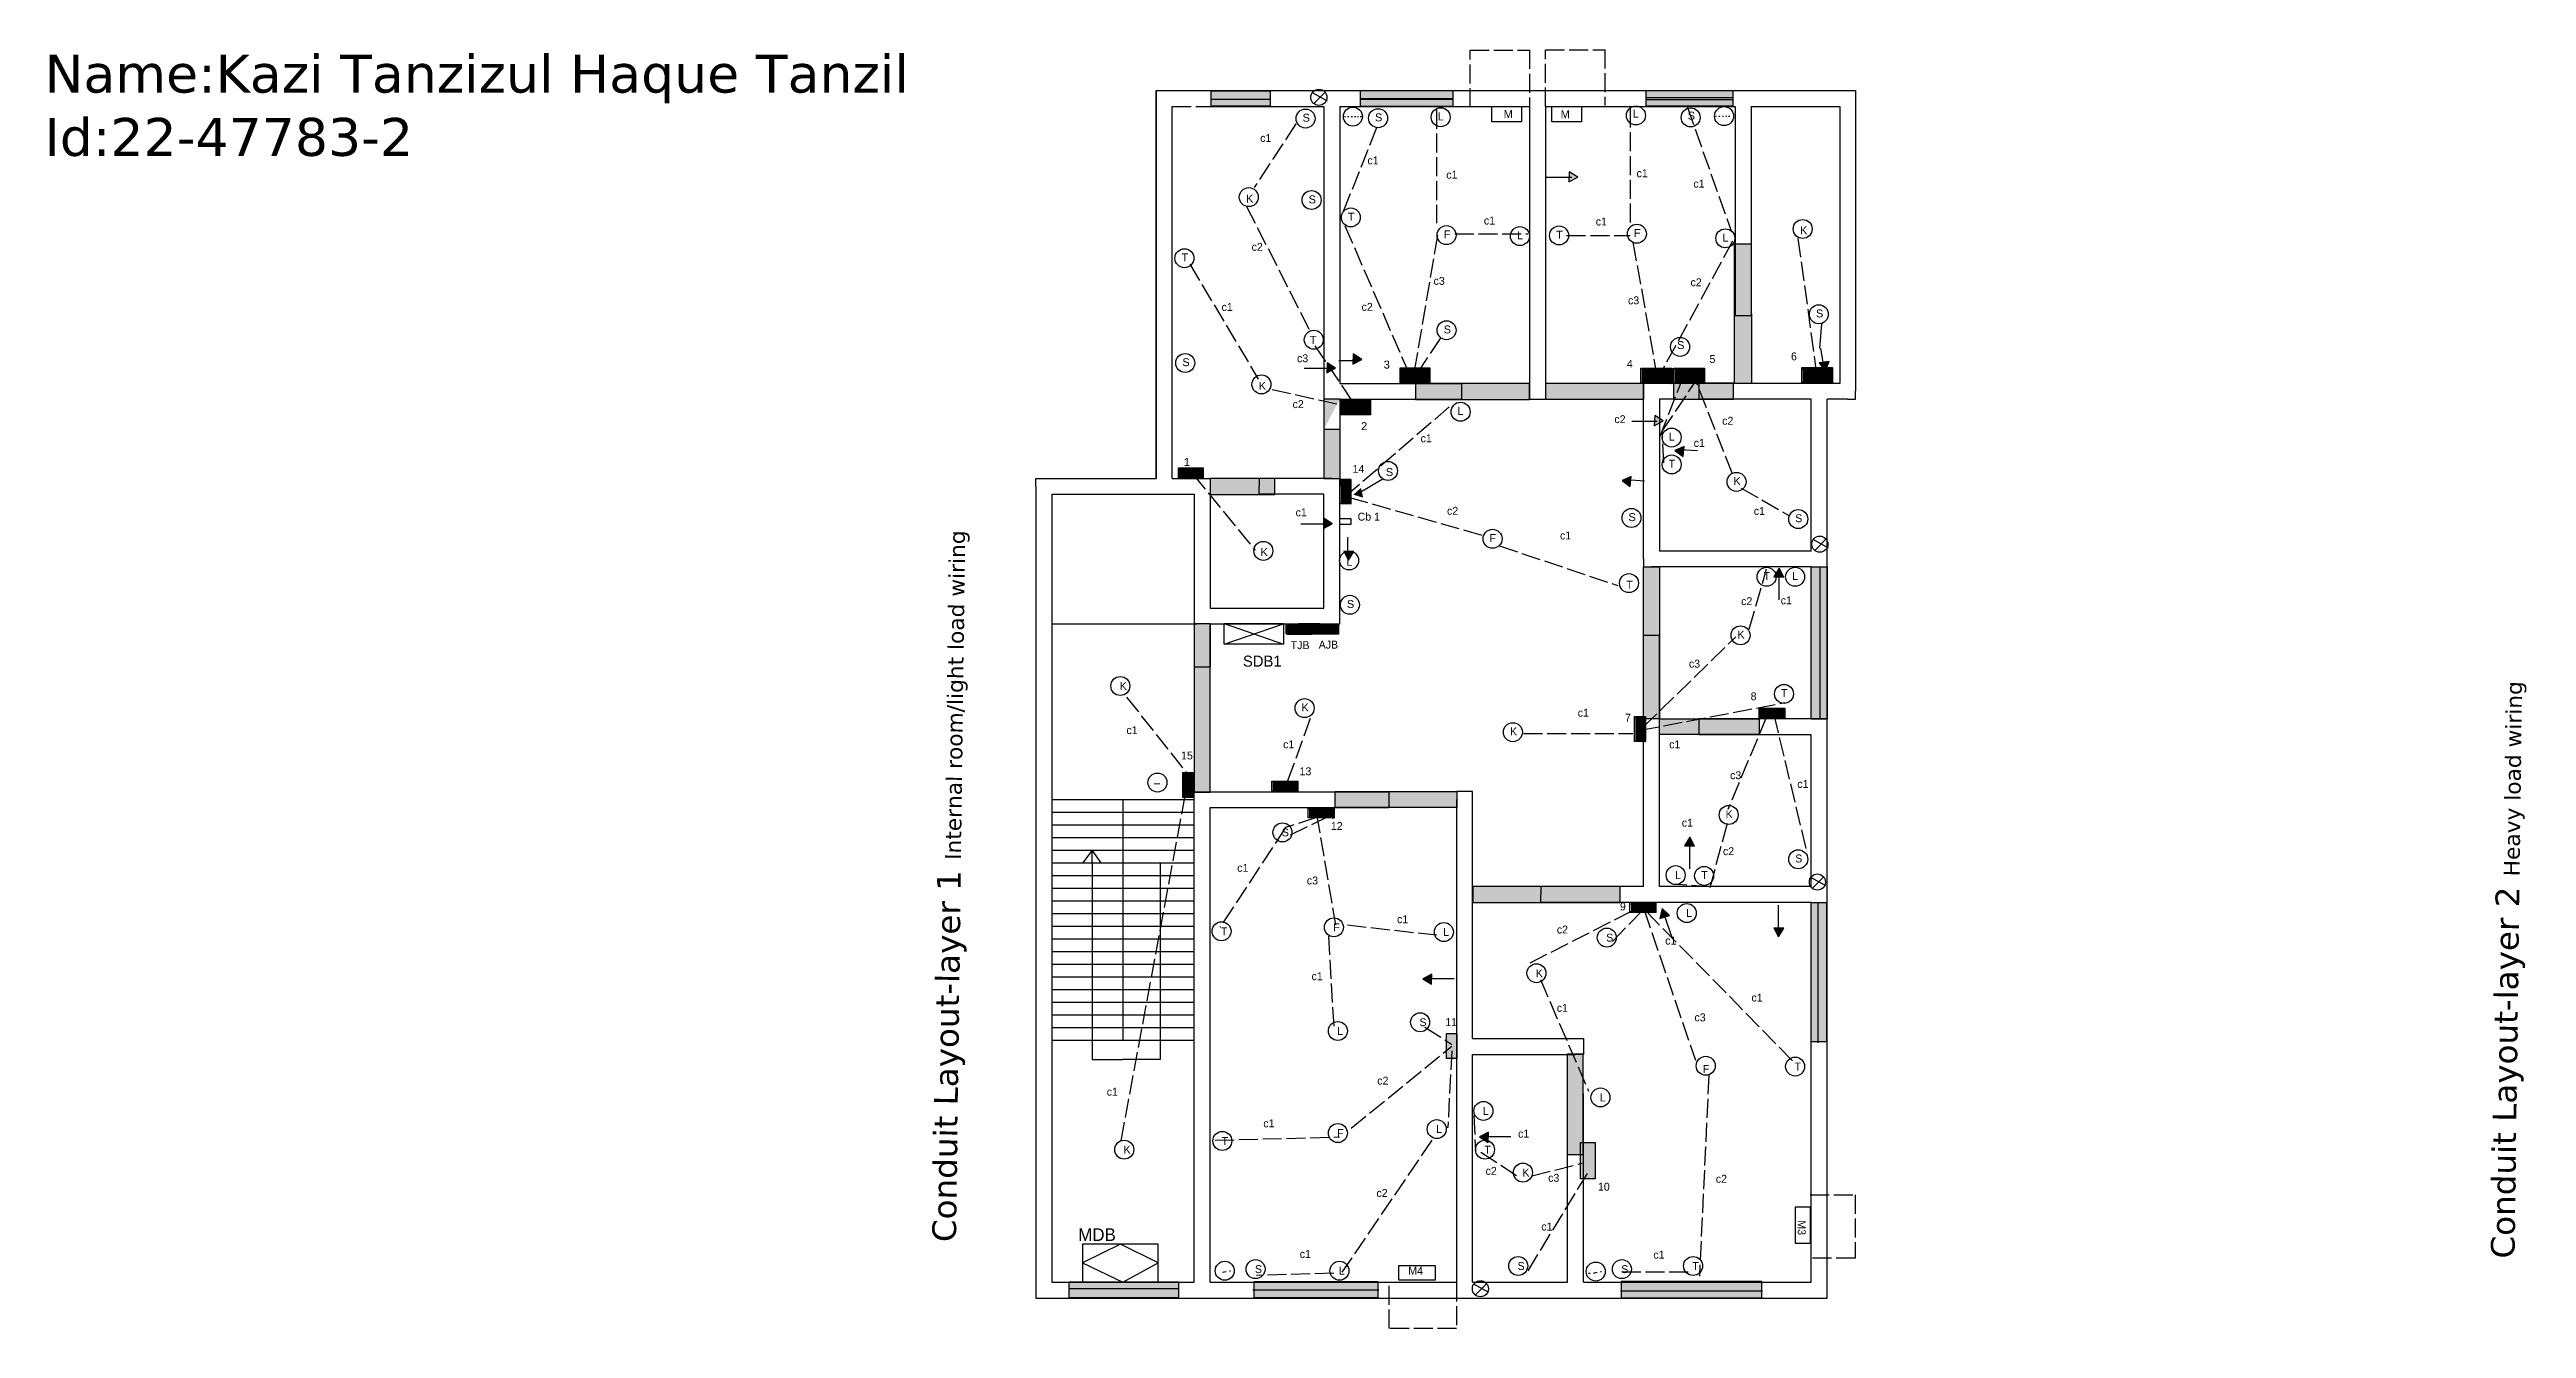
# Model space of a CAD drawing. Header units: inches. Extents: x -18 to 3128, y -1235 to 849.
# Drawn here: x -18 to 1548, y 10 to 818 of the extents above; entities that cross this region are included whole.
import ezdxf

# ---------------------------------------------------------------- set-up
doc = ezdxf.new("R2010")
doc.units = ezdxf.units.IN
doc.linetypes.add('ACAD_ISO02W100', pattern=[15, 12, -3])
doc.linetypes.add('ACAD_ISO03W100', pattern=[30, 12, -18])
pattern_1 = [(45, (-627.19141, -140.58257), (-0.088388348, 0.088388348), [])]

msp = doc.modelspace()

# ---------------------------------------------------------------- hatches: boundary and pattern name
for color, points in [(103, [(716.3, 792), (753.5, 792), (753.5, 782.2), (716.3, 782.2)]), (55, [(989.5, 607.1), (927.6, 607.1), (927.6, 597.1), (989.5, 597.1)]), (103, [(1095.5, 491.1), (1105.5, 491.1), (1105.5, 395.1), (1095.5, 395.1)]), (103, [(1095.5, 279.1), (1105.2, 279.1), (1105.2, 191), (1095.5, 191)]), (55, [(951.4, 183.2), (941.3, 183.2), (941.3, 119.8), (951.4, 119.8)]), (103, [(626.5, 39.4), (695.6, 39.4), (695.6, 29.2), (626.5, 29.2)]), (103, [(743.5, 39.5), (821.5, 39.5), (821.5, 29.2), (743.5, 29.2)]), (103, [(1064.2, 39.6), (975.4, 39.6), (975.4, 29.2), (1064.2, 29.2)])]:
    msp.add_hatch(color=color).paths.add_polyline_path(points)
h = msp.add_hatch(color=103)
h.paths.add_polyline_path([(810.6, 792.1), (869, 792.1), (869, 782), (810.6, 782)])
edge = h.paths.add_edge_path()
edge.add_line((810.5, 787.1), (869, 787.1))
h = msp.add_hatch(color=103)
h.paths.add_polyline_path([(991.2, 792.1), (1045.9, 792.1), (1045.9, 782.2), (991.2, 782.2)])
edge = h.paths.add_edge_path(flags=17)
edge.add_line((991.2, 787.7), (1045.9, 787.7))
at = {"linetype": 'ACAD_ISO02W100'}
h = msp.add_hatch(color=7, dxfattribs=at)
h.paths.add_polyline_path([(942.3, 734.5), (948, 737.4), (942.6, 740.9)])
h.paths.add_polyline_path([(996.3, 580.4), (1001.9, 583.4), (996.6, 586.8)])
h = msp.add_hatch(color=55)
h.paths.add_polyline_path([(1047.1, 695.3), (1057.5, 695.3), (1057.8, 607.2), (1047.1, 607.1)])
edge = h.paths.add_edge_path(flags=16)
edge.add_line((1047.5, 650.1), (1057.5, 650.1))
h = msp.add_hatch(dxfattribs=at)
h.set_pattern_fill('ANSI31', color=252, style=0)
h.set_pattern_definition([(45, (-626.33352, -140.58257), (-0.088388348, 0.088388348), [])])
h.paths.add_polyline_path([(988.6, 616.8), (1007.5, 616.8), (1007.5, 607.1), (988.6, 607.1)])
h.paths.add_polyline_path([(1009.3, 616.8), (1028.2, 616.8), (1028.2, 607.1), (1009.3, 607.1)])
h.paths.add_polyline_path([(1090.3, 617.1), (1109.2, 617.1), (1109.2, 607.5), (1090.3, 607.5)])
h.paths.add_polyline_path([(764.6, 455.1), (780.3, 455.1), (780.3, 448.8), (764.6, 448.8)])
h.paths.add_polyline_path([(804.7, 546.7), (804.7, 531), (798.4, 531), (798.4, 546.7)])
h.paths.add_polyline_path([(990.9, 396.6), (990.9, 380.8), (984.6, 380.8), (984.6, 396.6)])
h.paths.add_polyline_path([(1063.3, 401.9), (1079.1, 401.9), (1079.1, 395.5), (1063.3, 395.5)])
h.paths.add_polyline_path([(981.8, 279.1), (997.5, 279.1), (997.5, 272.8), (981.8, 272.8)])
h.paths.add_polyline_path([(778.3, 338.9), (794.1, 338.9), (794.1, 332.5), (778.3, 332.5)])
h.paths.add_polyline_path([(755.4, 355.8), (771.2, 355.8), (771.2, 349.4), (755.4, 349.4)])
at = {"linetype": 'ByBlock'}
for points in [[(789.3, 613.8), (794.9, 616.8), (789.6, 620.2)], [(805.7, 619.3), (811.4, 622.2), (806, 625.7)], [(1100.5, 620.2), (1104.3, 615.1), (1106.8, 621)], [(1015.1, 567.3), (1009.3, 564.7), (1014.5, 560.9)], [(981.7, 548.3), (975.9, 545.7), (981, 541.9)], [(800, 501.2), (803, 495.5), (806.4, 500.9)]]:
    msp.add_hatch(color=7, dxfattribs=at).paths.add_polyline_path(points)
at = {"linetype": 'ACAD_ISO02W100'}
h = msp.add_hatch(dxfattribs=at)
h.set_pattern_fill('ANSI31', color=252, style=0)
h.set_pattern_definition(pattern_1)
h.paths.add_polyline_path([(835.6, 617), (854.5, 617), (854.5, 607.3), (835.6, 607.3)])
h = msp.add_hatch(color=55)
h.paths.add_polyline_path([(797.7, 597.1), (787.5, 597.1), (787.5, 547), (797.7, 547)])
edge = h.paths.add_edge_path()
edge.add_line((797.5, 597.1), (797.5, 578.1))
edge.add_line((787.5, 578.1), (797.5, 578.1))
h = msp.add_hatch(dxfattribs=at)
h.set_pattern_fill('ANSI31', color=252, style=0)
h.set_pattern_definition(pattern_1)
h.paths.add_polyline_path([(798.2, 596.9), (817, 596.9), (817, 587.3), (798.2, 587.3)])
h = msp.add_hatch(color=55)
h.paths.add_polyline_path([(917.5, 607.1), (845.3, 607.1), (845.3, 596.9), (917.5, 596.9)])
edge = h.paths.add_edge_path(flags=16)
edge.add_line((874.5, 607.1), (874.5, 597.1))
h = msp.add_hatch(color=55)
h.paths.add_polyline_path([(1046.3, 607.2), (1008.5, 607.2), (1008.5, 597.1), (1046.3, 597.1)])
edge = h.paths.add_edge_path(flags=16)
edge.add_line((1024.5, 607.1), (1024.5, 597.1))
h = msp.add_hatch(dxfattribs=at)
h.set_pattern_fill('ANSI31', color=252, style=0)
h.set_pattern_definition(pattern_1)
h.paths.add_polyline_path([(695.5, 553.7), (711.2, 553.7), (711.2, 547.3), (695.5, 547.3)])
h.paths.add_polyline_path([(697.7, 561.1), (702, 561.1), (702, 553.6), (697.7, 553.6)], flags=9)
h = msp.add_hatch(color=55)
h.paths.add_polyline_path([(756.5, 547.1), (715.6, 547.1), (715.6, 536.9), (756.5, 536.9)])
edge = h.paths.add_edge_path(flags=16)
edge.add_line((746.5, 537.1), (746.5, 542.1))
edge.add_line((746.5, 547.1), (746.5, 542.1))
for color, points in [(7, [(810.9, 541.1), (806.2, 536.8), (812.3, 534.9)]), (7, [(787.2, 515.5), (792.8, 518.4), (787.5, 521.9)]), (7, [(1078.2, 484.6), (1075.2, 490.3), (1071.8, 484.9)]), (57, [(764.3, 454.8), (780.1, 454.8), (780.1, 448.4), (764.3, 448.4)]), (252, [(704.7, 361.2), (704.7, 345.4), (698.3, 345.4), (698.3, 361.2)]), (7, [(1021.7, 314.6), (1018.7, 320.3), (1015.3, 314.9)]), (7, [(1005.9, 270.8), (1001.3, 275.2), (999.8, 269)]), (7, [(1071.8, 263.1), (1074.8, 257.4), (1078.2, 262.8)]), (7, [(855.7, 233.8), (850.1, 230.9), (855.4, 227.5)]), (7, [(891.5, 133.9), (885.8, 131), (891.2, 127.5)])]:
    msp.add_hatch(color=color, dxfattribs=at).paths.add_polyline_path(points)
h = msp.add_hatch(color=55)
h.paths.add_polyline_path([(989.5, 491.1), (999.5, 491.1), (999.5, 395.1), (989.5, 395.1)])
edge = h.paths.add_edge_path(flags=17)
edge.add_line((989.5, 448.1), (999.5, 448.1))
h = msp.add_hatch(color=55)
h.paths.add_polyline_path([(715.5, 455.1), (705.5, 455.1), (705.5, 348.9), (715.5, 348.9)])
edge = h.paths.add_edge_path()
edge.add_line((705.5, 428.1), (715.5, 428.1))
h = msp.add_hatch(dxfattribs=at)
h.set_pattern_fill('ANSI31', color=141, style=0)
h.set_pattern_definition(pattern_1)
h.paths.add_polyline_path([(781, 455.1), (796.7, 455.1), (796.7, 448.7), (781, 448.7)])
h = msp.add_hatch(color=55)
h.paths.add_polyline_path([(999.5, 395.1), (1062.5, 395.1), (1062.5, 385.3), (999.5, 385.3)])
edge = h.paths.add_edge_path()
edge.add_line((1024.5, 395.1), (1024.5, 385.1))
h = msp.add_hatch(color=55)
h.paths.add_polyline_path([(794.6, 349.2), (871.5, 349.2), (871.5, 339.1), (794.6, 339.1)])
edge = h.paths.add_edge_path(flags=16)
edge.add_line((828.5, 349.1), (828.5, 339.1))
h = msp.add_hatch(color=55)
h.paths.add_polyline_path([(974.7, 289.2), (881.7, 289.2), (881.7, 279.1), (974.7, 279.1)])
edge = h.paths.add_edge_path()
edge.add_line((924.5, 279.1), (924.5, 284.1))
edge.add_line((924.5, 289.1), (924.5, 284.1))
h = msp.add_hatch(color=252, dxfattribs=at)
h.paths.add_polyline_path([(958.9, 127.4), (958.9, 104.4), (949.6, 104.4), (949.6, 127.4)])
h.paths.add_polyline_path([(871.4, 196.3), (871.4, 180.5), (865, 180.5), (865, 196.3)])

# ---------------------------------------------------------------- linework, layer by layer
for p, q in [((879.9, 781.7), (879.9, 817.6)), ((879.9, 817.6), (917.4, 817.6)), ((917.4, 817.6), (917.4, 817.8)), ((917.4, 817.8), (917.4, 782.4)), ((927.5, 782), (927.5, 817.9)), ((927.5, 817.9), (965, 817.9)), ((965, 817.9), (965, 818.1)), ((965, 818.1), (965, 782.7)), ((691.5, 782.1), (710.5, 782.1)), ((769.8, 771.1), (743.5, 730.9)), ((820.8, 768.7), (798.9, 713.6)), ((858.6, 780), (858.6, 708.3)), ((981, 780.8), (981, 708.3)), ((1017, 782), (1045.2, 702.9)), ((738.6, 719), (778.3, 640.9)), ((800.8, 706.7), (841.5, 612.8)), ((859.3, 700.6), (843.9, 610.6)), ((870.2, 701.7), (916.3, 701.7)), ((940.9, 700.5), (981, 700.5)), ((982.8, 696.3), (997.8, 613)), ((1045.8, 696.9), (999, 611.2)), ((1087.1, 698.7), (1098.5, 616)), ((702.7, 682.5), (746, 609.8)), ((861.3, 636.1), (845.4, 612)), ((754.7, 603.2), (807, 591.8)), ((999.8, 573.4), (1014.3, 610.4)), ((866.7, 592.2), (801.8, 536.2)), ((807, 591.8), (807, 591.8)), ((704.8, 549.6), (744.1, 501.7)), ((803.6, 535.1), (889.3, 510.7)), ((898.4, 504.4), (973.3, 479.4)), ((778.8, 395.4), (763.3, 352.4)), ((913.7, 385.9), (982.8, 385.9))]:
    msp.add_line(p, q, dxfattribs=at)
for p, q in [((681.5, 787.1), (681.5, 792.1)), ((681.5, 792.1), (686.5, 792.1)), ((681.5, 792.1), (681.5, 547.1)), ((681.5, 547.1), (681.5, 787.1)), ((681.5, 787.1), (681.5, 547.1)), ((686.5, 792.1), (710.5, 792.1)), ((710.5, 792.1), (792.5, 792.1)), ((780, 791), (789.5, 785.7)), ((781.1, 784), (788.1, 791)), ((792.5, 792.1), (922.5, 792.1)), ((922.5, 792.1), (1052.5, 792.1)), ((1052.5, 792.1), (1118.5, 792.1)), ((1118.5, 792.1), (1123.5, 792.1)), ((1123.5, 792.1), (1123.5, 787.1)), ((1123.5, 787.1), (1123.5, 602.1)), ((691.5, 547.1), (691.5, 782.1)), ((698.5, 782.1), (701, 782.1)), ((701, 782.1), (701, 782.1)), ((701, 782.1), (702.6, 782.1)), ((710.5, 782.1), (787.5, 782.1)), ((787.5, 782.1), (787.5, 602.1)), ((797.5, 782.1), (917.5, 782.1)), ((797.5, 782.1), (797.5, 607.1)), ((917.5, 782.1), (917.5, 602.1)), ((927.5, 782.1), (1047.5, 782.1)), ((927.5, 782.1), (927.5, 602.1)), ((1047.5, 782.1), (1047.5, 650.1)), ((1057.5, 782.1), (1113.5, 782.1)), ((1057.5, 782.1), (1057.5, 650.1)), ((1113.5, 782.1), (1113.5, 607.1)), ((1047.5, 650.1), (1057.5, 650.1)), ((1100.9, 629.2), (1102.1, 644.8)), ((787.5, 602.1), (787.5, 578.1)), ((797.5, 607.1), (874.5, 607.1)), ((797.5, 597.1), (797.5, 578.1)), ((797.5, 597.1), (874.5, 597.1)), ((874.5, 607.1), (874.5, 597.1)), ((917.5, 602.1), (917.5, 597.1)), ((917.5, 597.1), (927.6, 597.1)), ((927.5, 602.1), (927.5, 597.1)), ((1008.7, 607.1), (989.5, 607.1)), ((989.5, 607.1), (989.5, 597.1)), ((989.5, 496.1), (989.5, 597.1)), ((1008.7, 597.1), (999.5, 597.1)), ((999.5, 597.1), (999.5, 501.1)), ((1008.7, 597.1), (1008.7, 607.1)), ((1100.5, 607.1), (1024.5, 607.1)), ((1024.5, 607.1), (1024.5, 597.1)), ((1095.5, 597.1), (1024.5, 597.1)), ((1095.5, 501.1), (1095.5, 597.1)), ((1113.5, 607.1), (1100.5, 607.1)), ((1105.5, 496.1), (1105.5, 597.1)), ((1118.5, 597.1), (1105.5, 597.1)), ((1118.5, 597.1), (1123.5, 597.1)), ((1123.5, 597.1), (1123.5, 602.1)), ((787.5, 578.1), (797.5, 578.1)), ((605.5, 542.1), (605.5, 547.1)), ((605.5, 547.1), (610.5, 547.1)), ((605.5, 542.1), (605.5, 460.1)), ((610.5, 547.1), (681.5, 547.1)), ((615.5, 537.1), (615.5, 460.1)), ((615.5, 537.1), (686.5, 537.1)), ((686.5, 537.1), (705.5, 537.1)), ((691.5, 547.1), (710.5, 547.1)), ((705.5, 537.1), (705.5, 460.1)), ((710.5, 547.1), (715.5, 547.1)), ((715.5, 547.1), (715.5, 542.1)), ((715.5, 542.1), (715.5, 465.1)), ((792.5, 547.1), (746.5, 547.1)), ((746.5, 547.1), (746.5, 542.1)), ((746.5, 537.1), (746.5, 542.1)), ((787.5, 537.1), (746.5, 537.1)), ((787.5, 465.1), (787.5, 537.1)), ((792.5, 547.1), (797.5, 547.1)), ((797.5, 547.1), (797.5, 542.1)), ((797.5, 460.1), (797.5, 542.1)), ((1095.5, 501.1), (999.5, 501.1)), ((1096.6, 508.6), (1106.1, 503.3)), ((1097.7, 501.6), (1104.7, 508.6)), ((989.5, 496.1), (989.5, 491.1)), ((989.5, 491.1), (994.5, 491.1)), ((1095.5, 491.1), (994.5, 491.1)), ((1095.5, 395.1), (1095.5, 491.1)), ((1095.5, 491.1), (1105.5, 491.1)), ((1105.5, 390.1), (1105.5, 496.1)), ((605.5, 460.1), (605.5, 344.1)), ((615.5, 460.1), (615.5, 344.1)), ((705.5, 460.1), (705.5, 428.1)), ((715.5, 465.1), (787.5, 465.1)), ((715.5, 455.1), (715.5, 428.1)), ((715.5, 455.1), (792.5, 455.1)), ((724.5, 455.3), (761.9, 442.3)), ((724.5, 442.3), (761.9, 455.1)), ((792.5, 455.1), (797.5, 455.1)), ((797.5, 455.1), (797.5, 460.1)), ((989.5, 289.1), (989.5, 448.1)), ((989.5, 448.1), (999.5, 448.1)), ((999.5, 289.1), (999.5, 448.1)), ((705.5, 428.1), (715.5, 428.1)), ((1095.5, 395.1), (1024.5, 395.1)), ((1024.5, 395.1), (1024.5, 385.1)), ((1095.5, 395.1), (1105.5, 395.1)), ((1095.5, 385.1), (1024.5, 385.1)), ((1095.5, 289.1), (1095.5, 385.1)), ((1105.5, 284.1), (1105.5, 390.1)), ((705.5, 344.1), (705.5, 349.1)), ((705.5, 349.1), (710.5, 349.1)), ((710.5, 349.1), (828.5, 349.1)), ((828.5, 349.1), (828.5, 339.1)), ((881.5, 349.2), (871.5, 349.2)), ((881.5, 344.1), (881.5, 349.2)), ((605.5, 344.1), (605.5, 34.1)), ((615.5, 344.1), (615.5, 39.1)), ((615.5, 344.1), (705.5, 344.1)), ((615.5, 336.1), (705.5, 336.1)), ((660.5, 344.1), (660.5, 192.1)), ((705.5, 39.1), (705.5, 344.1)), ((715.5, 39.1), (715.5, 339.1)), ((715.5, 339.1), (828.5, 339.1)), ((871.5, 188.1), (871.5, 344.1)), ((881.5, 193.1), (881.5, 344.1)), ((615.5, 328.1), (705.5, 328.1)), ((615.5, 320.1), (705.5, 320.1)), ((615.5, 312.1), (705.5, 312.1)), ((615.5, 304.1), (705.5, 304.1)), ((634.8, 304.5), (634.8, 304.5)), ((641.1, 312.1), (635.1, 304.1)), ((641.1, 304.1), (641.1, 312.1)), ((646.8, 304.1), (641.1, 312.1)), ((641.1, 304.1), (641.1, 179.9)), ((641.1, 304.1), (646.8, 304.1)), ((683.9, 304.1), (683.9, 179.9)), ((615.5, 296.1), (705.5, 296.1)), ((615.5, 288.1), (705.5, 288.1)), ((989.5, 289.1), (924.5, 289.1)), ((924.5, 289.1), (924.5, 284.1)), ((924.5, 279.1), (924.5, 284.1)), ((1095.5, 289.1), (999.5, 289.1)), ((1095.1, 295.1), (1104.6, 289.8)), ((1096.2, 288.1), (1103.2, 295.1)), ((1105.5, 188.1), (1105.5, 284.1)), ((615.5, 280.1), (705.5, 280.1)), ((615.5, 272.1), (705.5, 272.1)), ((994.5, 279.1), (924.5, 279.1)), ((1095.5, 279.1), (994.5, 279.1)), ((1095.5, 188.1), (1095.5, 279.1)), ((615.5, 264.1), (705.5, 264.1)), ((615.5, 256.1), (705.5, 256.1)), ((615.5, 248.1), (705.5, 248.1)), ((615.5, 240.1), (705.5, 240.1)), ((615.5, 232.1), (705.5, 232.1)), ((615.5, 224.1), (705.5, 224.1)), ((615.5, 216.1), (705.5, 216.1)), ((615.5, 208.1), (705.5, 208.1)), ((615.5, 200.1), (705.5, 200.1)), ((615.5, 192.1), (705.5, 192.1)), ((871.5, 39.1), (871.5, 188.1)), ((881.5, 193.1), (946.5, 193.1)), ((946.5, 193.1), (951.5, 193.1)), ((951.5, 193.1), (951.5, 183.1)), ((1095.5, 39.1), (1095.5, 188.1)), ((1105.5, 34.1), (1105.5, 188.1)), ((641.1, 179.9), (660.5, 179.9)), ((683.9, 179.9), (660.5, 179.9)), ((881.5, 39.1), (881.5, 183.1)), ((881.5, 183.1), (946.5, 183.1)), ((951.5, 183.1), (946.5, 183.1)), ((941.5, 39.1), (941.5, 158.1)), ((951.5, 39.1), (951.5, 158.1)), ((682.8, 63.1), (635, 63.1)), ((635, 63.1), (635, 39.4)), ((658.9, 63.1), (635, 51.3)), ((682.8, 51.3), (658.9, 63.1)), ((682.8, 39.4), (682.8, 63.1)), ((635, 51.3), (660.5, 39.1)), ((660.5, 39.1), (682.8, 51.3)), ((605.5, 34.1), (605.5, 29.1)), ((615.5, 39.1), (705.5, 39.1)), ((635, 39.4), (682.2, 39.4)), ((715.5, 39.1), (871.5, 39.1)), ((881.5, 39.1), (941.5, 39.1)), ((882.1, 38.1), (891.6, 32.8)), ((883.2, 31.1), (890.2, 38.1)), ((951.5, 39.1), (1095.5, 39.1)), ((1105.5, 29.1), (1105.5, 34.1)), ((605.5, 29.1), (610.5, 29.1)), ((610.5, 29.1), (710.5, 29.1)), ((710.5, 29.1), (876.5, 29.1)), ((876.5, 29.1), (946.5, 29.1)), ((946.5, 29.1), (1100.5, 29.1)), ((1100.5, 29.1), (1105.5, 29.1))]:
    msp.add_line(p, q)
at = {"color": 250}
for p, q in [((716.2, 786.8), (753.2, 786.8)), ((810.7, 786.8), (869.2, 786.8)), ((991, 786.6), (1046.1, 786.6)), ((1100.9, 490.9), (1100.9, 394.7)), ((1099.7, 278.5), (1099.7, 190.5)), ((626.5, 35.2), (695.6, 35.2)), ((742.6, 34.4), (822.3, 34.4)), ((974.9, 33.6), (1064.8, 33.6))]:
    msp.add_line(p, q, dxfattribs=at)
at = {"color": 0}
for p, q in [((810.5, 787.1), (869, 787.1)), ((991.2, 787.7), (1045.9, 787.7)), ((707.3, 454.9), (615.3, 454.9))]:
    msp.add_line(p, q, dxfattribs=at)
at = {"linetype": 'ACAD_ISO03W100'}
for p, q in [((800.4, 775.7), (801.1, 775.7)), ((802.5, 775.7), (803.2, 775.7)), ((804.8, 775.7), (805.5, 775.7)), ((806.8, 775.7), (807.6, 775.7)), ((808.7, 775.7), (809.4, 775.7)), ((810.5, 775.7), (811.2, 775.7)), ((1035, 775.9), (1035.7, 775.9)), ((1037.1, 775.9), (1037.8, 775.9)), ((1039.4, 775.9), (1040.1, 775.9)), ((1041.5, 775.9), (1042.2, 775.9)), ((1043.3, 775.9), (1044.1, 775.9)), ((727.8, 46.4), (728.5, 46.4)), ((962.3, 45.9), (963, 45.9))]:
    msp.add_line(p, q, dxfattribs=at)
at = {"linetype": 'ByBlock'}
for p, q in [((928.1, 737.4), (944.2, 737.4)), ((1101.3, 629.2), (1103.2, 618.1)), ((775.1, 616.7), (791.2, 616.7)), ((797, 621.6), (808.2, 621.6)), ((982.1, 583.3), (998.2, 583.3)), ((1023.7, 564.4), (1012.5, 565.1)), ((824.3, 546.4), (809.8, 537.8)), ((990.2, 545.4), (979, 546.1)), ((773, 518.4), (789.1, 518.4)), ((802.3, 509.9), (802.3, 498.7)), ((1075.3, 470.4), (1075.3, 486.5)), ((1018.8, 300.4), (1018.8, 316.5)), ((1007.8, 256.4), (1002.6, 271.6)), ((1074.7, 277.3), (1074.7, 261.2)), ((869.9, 230.9), (853.8, 230.9)), ((905.7, 131), (889.6, 131))]:
    msp.add_line(p, q, dxfattribs=at)
at = {"color": 9, "linetype": 'ACAD_ISO02W100'}
msp.add_line((781.7, 630.9), (807.6, 592.6), dxfattribs=at)
at = {"color": 0, "linetype": 'ACAD_ISO02W100'}
for p, q in [((1001.3, 576.9), (1024.8, 611.9)), ((1045.8, 549.9), (1020.8, 613.4)), ((1002.3, 556.9), (1001.3, 576.9)), ((1051.3, 540.9), (1081.8, 523.4)), ((1056.3, 451.9), (1067.3, 489.9)), ((989.3, 389.9), (1047.8, 446.9)), ((662.8, 408.9), (703.8, 356.9)), ((987.3, 387.9), (1078.8, 405.4)), ((1067.3, 396.4), (1042.8, 337.9)), ((1071.8, 397.9), (1092.8, 310.4)), ((659.3, 128.4), (701.3, 354.9)), ((782.8, 332.9), (763.3, 326.4)), ((766.3, 321.9), (792.3, 334.4)), ((782.8, 334.9), (794.8, 264.9)), ((1042.3, 328.9), (1031.3, 287.9)), ((763.3, 326.4), (721.8, 263.4)), ((1031.8, 288.9), (1011.3, 290.4)), ((917.8, 240.9), (984.3, 274.9)), ((969.8, 254.4), (989.8, 274.9)), ((989.8, 274.4), (1022.3, 179.4)), ((991.3, 273.4), (1084.3, 178.4)), ((790.3, 257.9), (793.8, 199.4)), ((802.3, 264.9), (860.3, 258.4)), ((924.3, 230.4), (954.8, 159.9)), ((804.8, 136.4), (868.3, 188.4)), ((851.3, 200.4), (868.3, 189.4)), ((868.3, 185.4), (865.8, 136.9)), ((1030.8, 169.9), (1024.8, 42.9)), ((882.3, 144.4), (883.3, 122.4)), ((718.8, 128.9), (797.3, 130.9)), ((855.8, 128.9), (798.8, 45.4)), ((865.8, 136.9), (865.3, 136.9)), ((909.3, 106.4), (886.3, 121.4)), ((918.8, 106.4), (950.8, 114.4)), ((953.8, 107.9), (914.8, 43.9)), ((1094.8, 94.4), (1123.3, 94.4)), ((1123.3, 94.4), (1123.3, 54.4)), ((1123.3, 54.4), (1094.8, 54.4)), ((723.3, 45.4), (725.8, 45.9)), ((793.8, 44.9), (744.8, 43.4)), ((828.8, 9.9), (828.8, 38.9)), ((871.3, 38.9), (871.3, 9.9)), ((954.8, 44.9), (955.8, 44.9)), ((957.8, 44.9), (960.3, 45.4)), ((1017.8, 45.4), (973.8, 45.4)), ((871.3, 9.9), (828.8, 9.9))]:
    msp.add_line(p, q, dxfattribs=at)
at = {"color": 0}
for points in [[(716.3, 792), (753.5, 792), (753.5, 782.2), (716.3, 782.2)], [(810.6, 792.1), (869, 792.1), (869, 782), (810.6, 782)], [(991.2, 792.1), (1045.9, 792.1), (1045.9, 782.2), (991.2, 782.2)]]:
    msp.add_lwpolyline(points, close=True, dxfattribs=at)
for points in [[(893.6, 782.1), (912.4, 782.1), (912.4, 772.5), (893.6, 772.5)], [(931.5, 782), (950.4, 782), (950.4, 772.3), (931.5, 772.3)], [(1047.1, 695.3), (1057.5, 695.3), (1057.8, 607.2), (1047.1, 607.1)], [(835.6, 617), (854.5, 617), (854.5, 607.3), (835.6, 607.3)], [(987.8, 616.8), (1006.6, 616.8), (1006.6, 607.1), (987.8, 607.1)], [(1008.5, 616.8), (1027.3, 616.8), (1027.3, 607.1), (1008.5, 607.1)], [(1089.5, 617.1), (1108.3, 617.1), (1108.3, 607.5), (1089.5, 607.5)], [(797.7, 597.1), (787.5, 597.1), (787.5, 547), (797.7, 547)], [(917.5, 607.1), (845.3, 607.1), (845.3, 596.9), (917.5, 596.9)], [(989.5, 607.1), (927.6, 607.1), (927.6, 597.1), (989.5, 597.1)], [(1046.3, 607.2), (1008.5, 607.2), (1008.5, 597.1), (1046.3, 597.1)], [(695.5, 553.7), (711.2, 553.7), (711.2, 547.3), (695.5, 547.3)], [(756.5, 547.1), (715.6, 547.1), (715.6, 536.9), (756.5, 536.9)], [(803.9, 546.7), (803.9, 531), (797.5, 531), (797.5, 546.7)], [(797.5, 521.7), (804.5, 521.7), (804.5, 517.9), (797.5, 517.9)], [(989.5, 491.1), (999.5, 491.1), (999.5, 395.1), (989.5, 395.1)], [(1095.5, 491.1), (1105.5, 491.1), (1105.5, 395.1), (1095.5, 395.1)], [(715.5, 455.1), (705.5, 455.1), (705.5, 348.9), (715.5, 348.9)], [(724.5, 455.3), (761.9, 455.3), (761.9, 442.3), (724.5, 442.3)], [(763.7, 455.1), (779.5, 455.1), (779.5, 448.8), (763.7, 448.8)], [(764.3, 454.8), (780.1, 454.8), (780.1, 448.4), (764.3, 448.4)], [(771.4, 455.1), (785, 455.1), (785, 455.1), (771.4, 455.1)], [(781, 455.1), (796.7, 455.1), (796.7, 448.7), (781, 448.7)], [(990.1, 396.6), (990.1, 380.8), (983.7, 380.8), (983.7, 396.6)], [(999.5, 395.1), (1062.5, 395.1), (1062.5, 385.3), (999.5, 385.3)], [(1062.5, 401.9), (1078.2, 401.9), (1078.2, 395.5), (1062.5, 395.5)], [(704.7, 361.2), (704.7, 345.4), (698.3, 345.4), (698.3, 361.2)], [(754.5, 355.8), (770.3, 355.8), (770.3, 349.4), (754.5, 349.4)], [(794.6, 349.2), (871.5, 349.2), (871.5, 339.1), (794.6, 339.1)], [(777.5, 338.9), (793.2, 338.9), (793.2, 332.5), (777.5, 332.5)], [(974.7, 289.2), (881.7, 289.2), (881.7, 279.1), (974.7, 279.1)], [(980.9, 279.1), (996.7, 279.1), (996.7, 272.8), (980.9, 272.8)], [(1095.5, 279.1), (1105.2, 279.1), (1105.2, 191), (1095.5, 191)], [(871.4, 196.3), (871.4, 180.5), (865, 180.5), (865, 196.3)], [(951.4, 183.2), (941.3, 183.2), (941.3, 119.8), (951.4, 119.8)], [(958.9, 127.4), (958.9, 104.4), (949.6, 104.4), (949.6, 127.4)], [(1094.9, 86.7), (1094.9, 63.7), (1085.6, 63.7), (1085.6, 86.7)], [(857.9, 40.5), (834.9, 40.5), (834.9, 49.7), (857.9, 49.7)], [(626.5, 39.4), (695.6, 39.4), (695.6, 29.2), (626.5, 29.2)], [(743.5, 39.5), (821.5, 39.5), (821.5, 29.2), (743.5, 29.2)], [(1064.2, 39.6), (975.4, 39.6), (975.4, 29.2), (1064.2, 29.2)]]:
    msp.add_lwpolyline(points, close=True)
at = {"linetype": 'ByBlock'}
for points in [[(942.3, 734.5), (948, 737.4), (942.6, 740.9)], [(789.3, 613.8), (794.9, 616.8), (789.6, 620.2)], [(805.7, 619.3), (811.4, 622.2), (806, 625.7)], [(1100.5, 620.2), (1104.3, 615.1), (1106.8, 621)], [(996.3, 580.4), (1001.9, 583.4), (996.6, 586.8)], [(1015.1, 567.3), (1009.3, 564.7), (1014.5, 560.9)], [(981.7, 548.3), (975.9, 545.7), (981, 541.9)], [(787.2, 515.5), (792.8, 518.4), (787.5, 521.9)], [(800, 501.2), (803, 495.5), (806.4, 500.9)], [(1078.2, 484.6), (1075.2, 490.3), (1071.8, 484.9)], [(1021.7, 314.6), (1018.7, 320.3), (1015.3, 314.9)], [(1005.9, 270.8), (1001.3, 275.2), (999.8, 269)], [(1071.8, 263.1), (1074.8, 257.4), (1078.2, 262.8)], [(855.7, 233.8), (850.1, 230.9), (855.4, 227.5)], [(891.5, 133.9), (885.8, 131), (891.2, 127.5)]]:
    msp.add_lwpolyline(points, close=True, dxfattribs=at)
at = {"color": 252}
msp.add_lwpolyline([(798.2, 596.9), (817, 596.9), (817, 587.3), (798.2, 587.3)], close=True, dxfattribs=at)
for centre, radius in [((784.3, 787.9), 5.1), ((775.9, 774.5), 6), ((805.8, 775.7), 6), ((821.7, 774.7), 6), ((861.3, 775.3), 6), ((984.7, 776.4), 6), ((1019.3, 775.2), 6), ((1040.4, 776), 6), ((740, 724.8), 6), ((779.7, 723), 6), ((804.5, 712), 6), ((865, 700.8), 6), ((911.4, 700.2), 6), ((936.1, 700.6), 6), ((985.3, 701.7), 6), ((1041.2, 698.8), 6), ((1090.1, 704.7), 6), ((699.3, 686.2), 6), ((865, 640.7), 6), ((1100.3, 650.8), 6), ((781.1, 634.7), 6), ((1012.6, 630.2), 6), ((699.8, 620), 6), ((748, 606.5), 6), ((873.9, 589.2), 6), ((1007.3, 572.9), 6), ((828, 551.8), 6), ((1007.3, 555.9), 6), ((1048.3, 544.9), 6), ((981.9, 522.1), 6), ((1087.3, 521.4), 6), ((749.2, 501.3), 6), ((803.4, 495.2), 6), ((894.1, 508.9), 6), ((1100.9, 505.5), 5.1), ((980.3, 480.9), 6), ((1067.3, 484.9), 6), ((1085.3, 484.9), 6), ((803.9, 467.2), 6), ((1050.8, 447.9), 6), ((658.8, 415.9), 6), ((775.3, 401.9), 6), ((1078.3, 410.9), 6), ((906.9, 386.7), 6), ((682.3, 354.9), 6), ((761.3, 323.4), 6), ((1043.3, 334.4), 6), ((1009.8, 296.4), 6), ((1027.8, 295.9), 6), ((1087.3, 306.4), 6), ((1099.4, 292), 5.1), ((722.8, 260.9), 6), ((793.8, 263.4), 6), ((863.3, 260.4), 6), ((1016.8, 272.4), 6), ((966.3, 256.9), 6), ((921.8, 234.4), 6), ((796.3, 197.9), 6), ((848.3, 203.4), 6), ((1028.8, 175.9), 6), ((1085.3, 175.4), 6), ((962.3, 155.9), 6), ((858.8, 135.9), 6), ((888.3, 147.4), 6), ((661.3, 122.9), 6), ((723.3, 128.4), 6), ((796.3, 133.4), 6), ((889.3, 122.9), 6), ((913.3, 108.4), 6), ((724.8, 46.4), 6), ((744.3, 47.4), 6), ((797.3, 46.4), 6), ((910.3, 49.4), 6), ((959.3, 45.9), 6), ((975.8, 47.4), 6), ((1020.8, 49.4), 6), ((886.4, 35), 5.1)]:
    msp.add_circle(centre, radius)

# ---------------------------------------------------------------- texts
at = {"attachment_point": 1}
for s, insert, char_height, width in [('\\pt1584;{\\fVerdana|b0|i0|c0|p34;\\C3;Name:Kazi Tanzizul Haque Tanzil\\PId:22-47783-2}', (-21.2, 814.9), 24, 551.684), ('{\\fArial|b0|i0|c0|p34;S}', (774, 777.5), 5, 5.538), ('{\\fArial|b0|i0|c0|p34;S}', (819.8, 777.7), 5, 5.538), ('{\\fArial|b0|i0|c0|p34;L}', (859.4, 778.3), 5, 5.538), ('L', (982.8, 780.1), 5, 5.538), ('{\\fArial|b0|i0|c0|p34;S}', (1017.4, 778.8), 5, 5.538), ('{\\fArial|b0|i0|c0|p34;K}', (738.2, 726.4), 5, 5.155), ('{\\fArial|b0|i0|c0|p34;S}', (777.8, 725.9), 5, 5.538), ('{\\fArial|b0|i0|c0|p34;T}', (802.6, 715), 5, 5.538), ('{\\fArial|b0|i0|c0|p34;F}', (983.4, 704.7), 5, 5.538), ('{\\fArial|b0|i0|c0|p34;K}', (1088.4, 706.4), 5, 5.155), ('{\\fArial|b0|i0|c0|p34;T}', (697.5, 689.2), 5, 5.538), ('{\\fArial|b0|i0|c0|p34;F}', (863.2, 703.8), 5, 5.538), ('{\\fArial|b0|i0|c0|p34;L}', (909.5, 703.2), 5, 5.538), ('{\\fArial|b0|i0|c0|p34;T}', (934.3, 703.6), 5, 5.538), ('{\\fArial|b0|i0|c0|p34;L}', (1039.3, 701.7), 5, 5.538), ('{\\fArial|b0|i0|c0|p34;S}', (863.2, 643.7), 5, 5.538), ('{\\fArial|b0|i0|c0|p34;S}', (1098.5, 653.8), 5, 5.538), ('{\\fArial|b0|i0|c0|p34;T}', (778.6, 637.1), 5, 5.538), ('{\\fArial|b0|i0|c0|p34;S}', (1010.7, 633.8), 5, 5.538), ('{\\fArial|b0|i0|c0|p34;S}', (698, 623), 5, 5.538), ('{\\fArial|b0|i0|c0|p34;K}', (746.3, 608.1), 5, 5.155), ('L', (872, 592.2), 5, 5.538), ('L', (1005.4, 575.9), 5, 5.538), ('{\\fArial|b0|i0|c0|p34;S}', (826.6, 553.6), 5, 5.538), ('T', (1005.4, 558.9), 5, 5.538), ('K', (1046.4, 547.9), 5, 5.538), ('{\\fArial|b0|i0|c0|p34;S}', (980, 525.1), 5, 5.538), ('S', (1085.4, 524.4), 5, 5.538), ('{\\fArial|b0|i0|c0|p34;K}', (747.4, 503), 5, 5.155), ('F', (892.2, 511.9), 5, 5.538), ('L', (801.7, 496.9), 5, 5.155), ('T', (1065.4, 487.9), 5, 5.538), ('L', (1083.4, 487.9), 5, 5.538), ('{\\fArial|b0|i0|c0|p34;S}', (802, 470.2), 5, 5.538), ('T', (978.7, 482.4), 5, 5.538), ('K', (1048.9, 450.9), 5, 5.538), ('K', (658.4, 418.4), 5, 5.538), ('T', (1076.4, 413.9), 5, 5.538), ('K', (773.4, 404.9), 5, 5.538), ('K', (905.1, 389.7), 5, 5.538), ('_', (680.1, 360.3), 5, 5.538), ('K', (1041.4, 337.4), 5, 5.538), ('S', (760.9, 325.9), 5, 5.538), ('L', (1009.4, 298.9), 5, 5.538), ('T', (1025.9, 298.9), 5, 5.538), ('S', (1085.4, 309.4), 5, 5.538), ('L', (1016.4, 274.9), 5, 5.538), ('T', (722.4, 263.4), 5, 5.538), ('F', (793.4, 265.9), 5, 5.538), ('L', (862.9, 262.9), 5, 5.538), ('S', (965.9, 259.4), 5, 5.538), ('K', (921.4, 236.9), 5, 5.538), ('S', (847.9, 205.9), 5, 5.538), ('L', (795.9, 200.4), 5, 5.538), ('F', (1026.9, 176.4), 5, 5.538), ('T', (1084.9, 177.9), 5, 5.538), ('L', (961.9, 158.4), 5, 5.538), ('L', (887.9, 149.9), 5, 5.538), ('K', (660.9, 125.4), 5, 5.538), ('T', (722.9, 130.9), 5, 5.538), ('F', (795.9, 135.9), 5, 5.538), ('L', (858.4, 138.4), 5, 5.538), ('T', (888.9, 125.4), 5, 5.538), ('K', (912.9, 110.9), 5, 5.538), ('S', (743.9, 49.9), 5, 5.538), ('L', (796.9, 48.9), 5, 5.538), ('S', (909.9, 51.9), 5, 5.538), ('S', (975.4, 49.9), 5, 5.538), ('T', (1020.4, 51.9), 5, 5.538)]:
    msp.add_mtext(s, dxfattribs=dict(at, insert=insert, char_height=char_height, width=width))
at = {"color": 101, "linetype": 'ACAD_ISO03W100', "char_height": 2, "width": 12.02, "attachment_point": 1}
for s, insert in [('{\\fArial|b0|i0|c0|p34;\\H2.5x;M}', (901.1, 779.8)), ('{\\fArial|b0|i0|c0|p34;\\H2.5x;M}', (937.1, 779.7)), ('{\\H2.5x;M4}', (840.8, 48.9))]:
    msp.add_mtext(s, dxfattribs=dict(at, insert=insert))
at = {"linetype": 'ACAD_ISO03W100', "char_height": 5, "attachment_point": 1}
for s, insert, width in [('c1', (747.2, 764.7), 5.853), ('c1', (815, 750.5), 5.853), ('c1', (864.8, 741.5), 5.853), ('c1', (985.1, 742.4), 5.853), ('c1', (1021, 735.8), 5.853), ('c1', (888.6, 712.5), 5.853), ('c1', (959.3, 711.9), 5.853), ('c2', (741.8, 695.9), 5.853), ('c3', (856.8, 674.4), 5.853), ('c2', (1019.2, 673.5), 5.853), ('c1', (722.8, 657.9), 5.853), ('c2', (811.3, 658), 5.853), ('c3', (979.7, 662.1), 5.853), ('{\\C1;6}', (1082.7, 626.7), 10.486), ('c3', (770.5, 625.5), 5.853), ('{\\fArial|b0|i0|c0|p34;\\C1;3}', (825.3, 621.5), 10.486), ('{\\C1;4}', (979, 622), 10.486), ('{\\C1;5}', (1031.2, 625), 10.486), ('c2', (767.7, 596.5), 5.853), ('{\\fArial|b0|i0|c0|p34;\\C1;2}', (811, 582.6), 10.486), ('c2', (971.1, 587), 5.853), ('c2', (1039.2, 586), 5.853), ('c1', (848.6, 574.9), 5.853), ('c1', (1021.2, 572), 5.853), ('{\\fArial|b0|i0|c0|p34;\\C1;1}', (698.9, 559.9), 10.486), ('{\\C1;14}', (805.6, 555.6), 10.486), ('c1', (769.6, 528.1), 5.853), ('{\\C4;Cb 1}', (808.8, 525.4), 22.495), ('c2', (865.3, 529.1), 5.853), ('c1', (1059.2, 529), 5.853), ('c1', (936.7, 513.5), 5.853), ('c2', (1051.2, 472), 5.853), ('c1', (1076.2, 472.5), 5.853), ('c3', (1018.2, 432.5), 5.853), ('{\\C1;8}', (1057.2, 411.9), 10.486), ('c1', (947.9, 401.5), 5.853), ('{\\C1;7}', (977.8, 398.4), 10.486), ('c1', (662.7, 390.5), 5.853), ('c1', (761.7, 381.5), 5.853), ('c1', (1005.7, 381.5), 5.853), ('{\\C1;15}', (697.2, 374.5), 10.486), ('{\\C1;13}', (772.1, 364.5), 10.486), ('c3', (1044.2, 362), 5.853), ('c1', (1086.7, 356.5), 5.853), ('{\\C1;12}', (791.9, 329.9), 10.486), ('c1', (1013.7, 332), 5.853), ('c2', (1039.7, 314), 5.853), ('c1', (732.7, 303.5), 5.853), ('c3', (776.7, 295.5), 5.853), ('c1', (833.7, 271), 5.853), ('{\\C1;9}', (974.6, 279.1), 10.486), ('c2', (934.7, 264.5), 5.853), ('c1', (1003.2, 257.5), 5.853), ('c1', (779.7, 235), 5.853), ('c1', (1057.7, 221.5), 5.853), ('{\\C1;11}', (864.2, 206), 10.486), ('c1', (934.7, 215), 5.853), ('c3', (1021.7, 209), 5.853), ('c1', (650.2, 162), 5.853), ('c2', (821.2, 169), 5.853), ('c1', (749.2, 142), 5.853), ('c1', (910.2, 135.5), 5.853), ('c2', (889.7, 112), 5.853), ('c2', (820.7, 98), 5.853), ('c3', (929.2, 107.6), 5.853), ('{\\C1;10}', (960.7, 102), 10.486), ('c2', (1035.2, 107), 5.853), ('c1', (924.9, 76.8), 5.853), ('c1', (772.2, 59.5), 5.853), ('c1', (995.7, 59), 5.853)]:
    msp.add_mtext(s, dxfattribs=dict(at, insert=insert, width=width))
at = {"char_height": 15, "width": 731.972, "attachment_point": 1, "rotation": 89.2488}
for s, insert in [('{\\fVerdana|b0|i0|c0|p34;Conduit Layout-layer 1 \\H0.6667x;Internal room/light load wiring}', (539.9, 64.6)), ('\\pt0;{\\fVerdana|b0|i0|c0|p34;Conduit Layout-layer 2 \\H0.6667x;Heavy load wiring}', (1525, 54.2))]:
    msp.add_mtext(s, dxfattribs=dict(at, insert=insert))
at = {"color": 55, "linetype": 'ACAD_ISO02W100', "attachment_point": 1}
for s, insert, char_height, width in [('TJB', (766.5, 444.2), 5, 7.249), ('{\\C4;AJB}', (784.2, 444.5), 5, 7.249), ('{\\C1;SDB1}', (736.3, 435.1), 7, 20.506), ('{\\C1;MDB}', (632.2, 73.2), 8, 20.506)]:
    msp.add_mtext(s, dxfattribs=dict(at, insert=insert, char_height=char_height, width=width))
at = {"color": 101, "linetype": 'ACAD_ISO03W100', "insert": (1092, 78.2), "char_height": 2, "width": 12.02, "attachment_point": 1, "rotation": 270}
msp.add_mtext('{\\H2.5x;M3}', dxfattribs=at)

doc.saveas('drawing.dxf')
